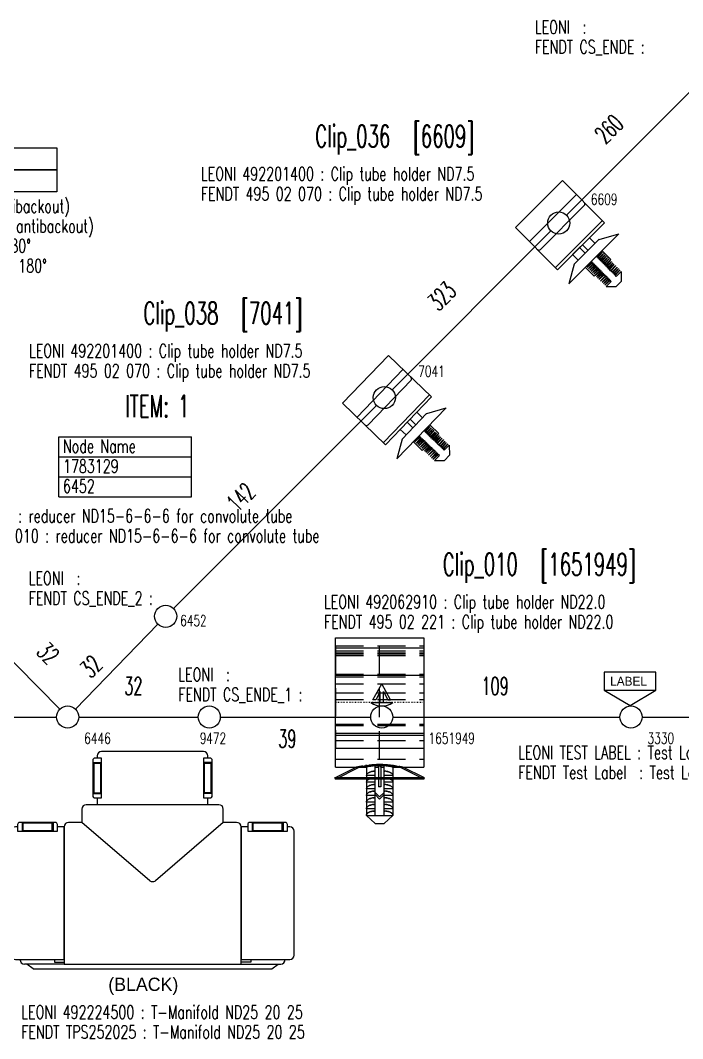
# Model space of a CAD drawing. Header units: millimetres. Extents: x -1 to 4489, y 0 to 1364.
# Drawn here: x 3330.9 to 3480.6, y 668.8 to 898.8 of the extents above; entities that cross this region are included whole.
import ezdxf

# ---------------------------------------------------------------- set-up
doc = ezdxf.new("R2010")
doc.units = ezdxf.units.MM
doc.linetypes.add('DOT', pattern=[0.25, 0, -0.25])
doc.linetypes.add('HIDDEN', pattern=[9.525, 6.35, -3.175])
for name, color, linetype in [('A_ACHSEN', 7, 'Continuous'), ('DEFAULT_2', 8, 'HIDDEN'), ('LAYER_0', 7, 'Continuous'), ('SYMBOLS', 7, 'Continuous')]:
    doc.layers.add(name, color=color, linetype=linetype)
doc.styles.add('HS-BUNDLE-DIMENSION', font='ROMANS.SHX', dxfattribs={"width": 0.6, "height": 4})
doc.styles.add('HS-COMP-DESCRIPTION', font='ROMANS.SHX', dxfattribs={"width": 0.6, "height": 5})
doc.styles.add('HS-MULTI-LOCATION-COMP', font='ROMANS.SHX', dxfattribs={"width": 0.7, "height": 3})
doc.styles.add('HS-NODE', font='ROMANS.SHX', dxfattribs={"width": 0.7, "height": 2.5})
doc.styles.add('HS-PART-NO', font='ROMANS.SHX', dxfattribs={"width": 0.7, "height": 3})
doc.linetypes.add('NW_19_FHW_OPEN', pattern='A,0.0001,["=",Standard,S=0.4,R=0,X=0,Y=-0.2],-0.0001,["[]",Standard,S=0.3,R=0,X=-0.05,Y=-0.15],-0.2', length=0.2002)
doc.linetypes.add('NW_6_FHW_OPEN', pattern='A,0.0001,["=",Standard,S=0.4,R=0,X=0,Y=-0.2],-0.0001,["[]",Standard,S=0.3,R=0,X=-0.05,Y=-0.15],-0.2', length=0.2002)

# ---------------------------------------------------------------- blocks, each defined once
blk = doc.blocks.new('H_FLEX_49', base_point=(80.716, 86.765))
at = {"layer": 'LAYER_0', "color": 7}
for points in [[(92.216, 111.31), (69.216, 111.31)], [(67.216, 109.31), (67.216, 101.31)], [(67.216, 108.81), (69.216, 108.81)], [(67.405, 101.98), (69.018, 101.98), (69.018, 108.59), (67.432, 108.59), (67.432, 101.98)], [(67.683, 100.81), (69.216, 100.81), (69.216, 109.81), (67.716, 109.81)], [(68.216, 110.31), (68.216, 109.81)], [(93.749, 109.81), (92.216, 109.81), (92.216, 100.81), (93.716, 100.81)], [(94.216, 108.81), (92.216, 108.81)], [(94.027, 108.63), (92.414, 108.63), (92.414, 102.02), (94, 102.02), (94, 108.63)], [(93.216, 109.81), (93.216, 110.31)], [(94.216, 101.31), (94.216, 109.31)], [(67.216, 101.81), (69.216, 101.81)], [(94.216, 101.81), (92.216, 101.81)], [(95.716, 99.303), (65.716, 99.303)], [(68.216, 100.81), (68.216, 99.305)], [(93.216, 99.305), (93.216, 100.81)], [(64.716, 98.303), (64.716, 95.302)], [(96.716, 95.302), (96.716, 98.303)], [(50.216, 94.838), (50.216, 93.305), (59.216, 93.305), (59.216, 94.805)], [(58.716, 95.305), (50.716, 95.305)], [(51.216, 95.305), (51.216, 93.305)], [(51.392, 95.116), (51.392, 93.503), (58.004, 93.503), (58.004, 95.088), (51.392, 95.088)], [(58.216, 95.305), (58.216, 93.305)], [(64.716, 95.305), (61.716, 95.305)], [(80.076, 82.105), (64.716, 95.302)], [(96.716, 95.302), (81.362, 82.11)], [(99.716, 95.305), (96.716, 95.305)], [(102.22, 94.837), (102.22, 93.304), (111.22, 93.304), (111.22, 94.804)], [(110.72, 95.304), (102.72, 95.304)], [(103.22, 95.304), (103.22, 93.304)], [(103.39, 95.115), (103.39, 93.502), (110, 93.502), (110, 95.088), (103.39, 95.088)], [(110.22, 95.304), (110.22, 93.304)], [(48.716, 93.305), (48.716, 65.305)], [(50.216, 94.305), (49.716, 94.305)], [(49.716, 64.305), (60.716, 64.305), (60.716, 94.305)], [(60.716, 94.305), (59.216, 94.305)], [(60.716, 94.305), (60.716, 63.304), (100.72, 63.304), (100.72, 94.305)], [(102.22, 94.304), (100.72, 94.304), (100.72, 64.304), (111.72, 64.304)], [(111.72, 94.304), (111.22, 94.304)], [(112.72, 65.304), (112.72, 93.304)], [(80.401, 81.984), (81.024, 81.984)], [(60.716, 63.304), (51.754, 63.304)], [(53.735, 62.224), (52.285, 63.304)], [(53.735, 62.224), (107.7, 62.224)], [(58.521, 64.305), (58.521, 63.708), (60.727, 63.708)], [(102.91, 64.305), (102.91, 63.708), (100.7, 63.708)], [(100.72, 63.304), (109.68, 63.304)], [(107.7, 62.224), (109.15, 63.304)]]:
    blk.add_lwpolyline(points, dxfattribs=at)
for centre, radius, start, end in [((69.216, 110.31), 1, 90, 180), ((92.216, 110.31), 1, 0, 90), ((67.716, 109.31), 0.5, 90, 180), ((93.716, 109.31), 0.5, 0, 90), ((67.716, 101.31), 0.5, 180, 270), ((93.716, 101.31), 0.5, 270, 0), ((65.716, 98.303), 1, 90, 180), ((95.716, 98.303), 1, 0, 90), ((50.716, 94.805), 0.5, 90, 180), ((58.716, 94.805), 0.5, 0, 90), ((61.716, 94.305), 1, 90, 180), ((99.716, 94.305), 1, 0, 90), ((102.72, 94.804), 0.5, 90, 180), ((110.72, 94.804), 0.5, 0, 90), ((49.716, 93.305), 1, 90, 180), ((111.72, 93.304), 1, 0, 90), ((80.401, 82.484), 0.5, 229.41, 270), ((81.024, 82.484), 0.5, 270, 312.05), ((49.716, 65.305), 1, 180, 270), ((111.72, 65.304), 1, 270, 0), ((51.754, 64.304), 1, 180, 270), ((109.68, 64.304), 1, 270, 0)]:
    blk.add_arc(centre, radius, start, end, dxfattribs=at)
blk = doc.blocks.new('492224500')
at = {"layer": 'SYMBOLS', "color": 7}
blk.add_blockref('H_FLEX_49', (106.68, 78.458), dxfattribs=at)
blk.add_text('(BLACK)', height=3.0003, dxfattribs=at).set_placement((96.679, 48.917))
blk = doc.blocks.new('492201400')
at = {"layer": 'SYMBOLS', "color": 7}
for points in [[(5.1, 23.932), (6.69, 25.542)], [(8.31, 25.542), (6.69, 25.542)], [(9.9, 23.932), (8.31, 25.542)], [(5.1, 23.932), (6.71, 23.932)], [(5.1, 23.472), (6.7, 23.592)], [(5.1, 23.472), (6.7, 23.472)], [(5.1, 23.032), (6.7, 23.162)], [(5.1, 23.032), (6.7, 23.032)], [(6.71, 23.932), (6.7, 23.592)], [(6.7, 23.472), (6.7, 23.162)], [(6.7, 23.032), (6.7, 22.712)], [(9.9, 23.932), (8.29, 23.932)], [(8.29, 23.932), (8.3, 23.592)], [(9.9, 23.472), (8.3, 23.592)], [(9.9, 23.472), (8.3, 23.472)], [(8.3, 23.472), (8.3, 23.162)], [(9.9, 23.032), (8.3, 23.162)], [(9.9, 23.032), (8.3, 23.032)], [(8.3, 23.032), (8.3, 22.712)], [(5.1, 22.592), (6.7, 22.712)], [(5.1, 22.592), (6.7, 22.592)], [(5.1, 22.112), (6.7, 22.232)], [(5.1, 22.112), (6.7, 22.112)], [(5.1, 21.622), (6.7, 21.742)], [(5.1, 21.622), (6.7, 21.622)], [(5.1, 21.202), (6.7, 21.332)], [(5.1, 21.202), (6.7, 21.202)], [(5.1, 21.202), (6.7, 21.202)], [(5.1, 20.792), (6.7, 20.922)], [(5.1, 20.792), (6.7, 20.792)], [(6.7, 22.592), (6.7, 22.232)], [(6.7, 22.112), (6.7, 21.742)], [(6.7, 21.622), (6.7, 21.332)], [(6.7, 21.202), (6.7, 20.922)], [(6.7, 20.792), (6.7, 20.522)], [(9.9, 22.592), (8.3, 22.712)], [(9.9, 22.592), (8.3, 22.592)], [(8.3, 22.592), (8.3, 22.232)], [(9.9, 22.112), (8.3, 22.232)], [(9.9, 22.112), (8.3, 22.112)], [(8.3, 22.112), (8.3, 21.742)], [(9.9, 21.622), (8.3, 21.742)], [(9.9, 21.622), (8.3, 21.622)], [(8.3, 21.622), (8.3, 21.332)], [(9.9, 21.202), (8.3, 21.332)], [(9.9, 21.202), (8.3, 21.202)], [(9.9, 21.202), (8.3, 21.202)], [(8.3, 21.202), (8.3, 20.922)], [(9.9, 20.792), (8.3, 20.922)], [(9.9, 20.792), (8.3, 20.792)], [(8.3, 20.792), (8.3, 20.522)], [(5.09, 20.382), (4.82, 20.382), (4.82, 17.712)], [(5.1, 20.392), (6.7, 20.522)], [(5.1, 20.392), (6.7, 20.392)], [(5.1, 19.952), (6.7, 20.082)], [(5.1, 19.952), (6.7, 19.952)], [(5.1, 19.542), (6.7, 19.662)], [(5.1, 19.542), (6.7, 19.542)], [(5.1, 19.082), (6.7, 19.212)], [(5.1, 19.082), (6.7, 19.082)], [(5.1, 18.682), (6.7, 18.812)], [(5.1, 18.682), (6.7, 18.682)], [(6.7, 20.392), (6.7, 20.082)], [(6.7, 19.952), (6.7, 19.662)], [(6.7, 19.542), (6.7, 19.212)], [(6.7, 19.082), (6.7, 18.812)], [(6.7, 18.382), (6.7, 18.682)], [(9.9, 20.392), (8.3, 20.522)], [(9.9, 20.392), (8.3, 20.392)], [(8.3, 20.392), (8.3, 20.082)], [(9.9, 19.952), (8.3, 20.082)], [(9.9, 19.952), (8.3, 19.952)], [(8.3, 19.952), (8.3, 19.662)], [(9.9, 19.542), (8.3, 19.662)], [(9.9, 19.542), (8.3, 19.542)], [(8.3, 19.542), (8.3, 19.212)], [(9.9, 19.082), (8.3, 19.212)], [(9.9, 19.082), (8.3, 19.082)], [(8.3, 19.082), (8.3, 18.812)], [(9.9, 18.682), (8.3, 18.812)], [(9.9, 18.682), (8.3, 18.682)], [(8.3, 18.382), (8.3, 18.682)], [(9.9, 20.382), (10.17, 20.382), (10.17, 17.712)], [(-0.5, 17.552), (15.5, 17.552)], [(3.49, 15.322), (-0.5, 17.552)], [(4.82, 17.712), (4.82, 17.552)], [(5.1, 18.262), (6.7, 18.382)], [(5.1, 18.262), (6.7, 18.262)], [(5.1, 17.822), (6.7, 17.942)], [(5.1, 17.822), (6.7, 17.822)], [(6.7, 17.942), (6.7, 18.262)], [(6.7, 17.822), (6.7, 17.552)], [(9.9, 18.262), (8.3, 18.382)], [(9.9, 18.262), (8.3, 18.262)], [(8.3, 17.942), (8.3, 18.262)], [(9.9, 17.822), (8.3, 17.942)], [(9.9, 17.822), (8.3, 17.822)], [(8.3, 17.822), (8.3, 17.552)], [(10.17, 17.712), (10.17, 17.552)], [(11.5, 15.292), (15.5, 17.552)], [(3.5, 15.292), (11.5, 15.292)], [(3.5, 15.292), (11.5, 15.292)], [(4.8, 15.292), (4.8, 13.501)], [(7.03, 15.292), (7.03, 13.501)], [(7.96, 15.292), (7.96, 13.501)], [(10.19, 15.292), (10.19, 13.501)], [(0, 0), (15, 0), (15, 13.5), (0, 13.5), (0, 0)], [(0, 12.836), (15, 12.836)], [(4.8, 13.501), (10.19, 13.501)], [(0.5, 7.523), (14.5, 7.523)], [(0.08, 4.535), (15, 4.535)]]:
    blk.add_lwpolyline(points, dxfattribs=at)
for centre, start, end in [((0.5, 7.023), 90, 180), ((14.5, 7.023), 0, 90)]:
    blk.add_arc(centre, 0.5, start, end, dxfattribs=at)
blk = doc.blocks.new('HSDblock_4083802863')
at = {"layer": 'LAYER_0', "color": 7}
for points in [[(-5.8712, 7.5556), (-5.8712, 3.4916), (5.868, 3.4916), (5.868, 7.5556), (-5.8712, 7.5556)], [(-5.8712, 3.4916), (0, 0), (5.868, 3.4916)]]:
    blk.add_lwpolyline(points, dxfattribs=at)
blk.add_text('LABEL', height=2.00004, dxfattribs=at).set_placement((-4.4932, 4.5116))
blk = doc.blocks.new('A$C6A760831')
at = {"color": 7, "linetype": 'Continuous'}
for p, q in [((0.13, 17), (0.13, 41.9)), ((20.13, 41.9), (20.13, 17)), ((0.13, 39.7), (20.13, 39.7)), ((0.13, 33.5), (20.13, 33.5)), ((0.13, 17), (20.13, 17)), ((7.13, 10), (7.13, 1.8)), ((7.15, 9.42), (7.13, 9.3)), ((9.13, 9.3), (7.13, 9.3)), ((7.19, 9.54), (7.15, 9.42)), ((7.26, 9.65), (7.19, 9.54)), ((7.36, 9.76), (7.26, 9.65)), ((7.47, 9.86), (7.36, 9.76)), ((7.61, 9.95), (7.47, 9.86)), ((7.71, 10), (7.61, 9.95)), ((9.13, 1.8), (9.13, 10)), ((9.88, 10), (9.88, 8.3)), ((10.38, 10), (10.38, 8.3)), ((11.13, 1.8), (11.13, 10)), ((13.13, 9.3), (11.13, 9.3)), ((12.66, 9.95), (12.56, 10)), ((12.79, 9.86), (12.66, 9.95)), ((12.91, 9.76), (12.79, 9.86)), ((13.01, 9.65), (12.91, 9.76)), ((13.08, 9.54), (13.01, 9.65)), ((13.12, 9.42), (13.08, 9.54)), ((13.13, 9.3), (13.12, 9.42)), ((13.13, 10), (13.13, 1.8)), ((7.15, 7.92), (7.13, 7.8)), ((9.13, 7.8), (7.13, 7.8)), ((7.19, 8.04), (7.15, 7.92)), ((7.26, 8.15), (7.19, 8.04)), ((7.36, 8.26), (7.26, 8.15)), ((7.47, 8.36), (7.36, 8.26)), ((7.61, 8.45), (7.47, 8.36)), ((7.61, 6.95), (7.47, 6.86)), ((7.77, 8.53), (7.61, 8.45)), ((7.77, 7.03), (7.61, 6.95)), ((7.94, 8.6), (7.77, 8.53)), ((7.94, 7.1), (7.77, 7.03)), ((8.12, 8.66), (7.94, 8.6)), ((8.12, 7.16), (7.94, 7.1)), ((8.31, 8.71), (8.12, 8.66)), ((8.31, 7.21), (8.12, 7.16)), ((8.51, 8.75), (8.31, 8.71)), ((8.51, 7.25), (8.31, 7.21)), ((8.72, 8.78), (8.51, 8.75)), ((8.72, 7.28), (8.51, 7.25)), ((8.92, 8.79), (8.72, 8.78)), ((8.92, 7.29), (8.72, 7.28)), ((9.13, 8.8), (8.92, 8.79)), ((9.13, 7.3), (8.92, 7.29)), ((9.13, 7), (10.13, 6)), ((10.38, 8.3), (9.88, 8.3)), ((10.13, 6), (11.13, 7)), ((11.34, 8.79), (11.13, 8.8)), ((13.13, 7.8), (11.13, 7.8)), ((11.34, 7.29), (11.13, 7.3)), ((11.55, 8.78), (11.34, 8.79)), ((11.55, 7.28), (11.34, 7.29)), ((11.76, 8.75), (11.55, 8.78)), ((11.76, 7.25), (11.55, 7.28)), ((11.95, 8.71), (11.76, 8.75)), ((11.95, 7.21), (11.76, 7.25)), ((12.15, 8.66), (11.95, 8.71)), ((12.15, 7.16), (11.95, 7.21)), ((12.33, 8.6), (12.15, 8.66)), ((12.33, 7.1), (12.15, 7.16)), ((12.5, 8.53), (12.33, 8.6)), ((12.5, 7.03), (12.33, 7.1)), ((12.66, 8.45), (12.5, 8.53)), ((12.66, 6.95), (12.5, 7.03)), ((12.79, 8.36), (12.66, 8.45)), ((12.79, 6.86), (12.66, 6.95)), ((12.91, 8.26), (12.79, 8.36)), ((13.01, 8.15), (12.91, 8.26)), ((13.08, 8.04), (13.01, 8.15)), ((13.12, 7.92), (13.08, 8.04)), ((13.13, 7.8), (13.12, 7.92)), ((7.15, 6.42), (7.13, 6.3)), ((9.13, 6.3), (7.13, 6.3)), ((7.15, 4.92), (7.13, 4.8)), ((9.13, 4.8), (7.13, 4.8)), ((7.19, 6.54), (7.15, 6.42)), ((7.19, 5.04), (7.15, 4.92)), ((7.26, 6.65), (7.19, 6.54)), ((7.26, 5.15), (7.19, 5.04)), ((7.36, 6.76), (7.26, 6.65)), ((7.36, 5.26), (7.26, 5.15)), ((7.47, 6.86), (7.36, 6.76)), ((7.47, 5.36), (7.36, 5.26)), ((7.61, 5.45), (7.47, 5.36)), ((7.77, 5.53), (7.61, 5.45)), ((7.94, 5.6), (7.77, 5.53)), ((8.12, 5.66), (7.94, 5.6)), ((8.31, 5.71), (8.12, 5.66)), ((8.51, 5.75), (8.31, 5.71)), ((8.72, 5.78), (8.51, 5.75)), ((8.92, 5.79), (8.72, 5.78)), ((9.13, 5.8), (8.92, 5.79)), ((10.13, 5.5), (9.13, 6.5)), ((11.13, 6.5), (10.13, 5.5)), ((13.13, 6.3), (11.13, 6.3)), ((11.34, 5.79), (11.13, 5.8)), ((13.13, 4.8), (11.13, 4.8)), ((11.55, 5.78), (11.34, 5.79)), ((11.76, 5.75), (11.55, 5.78)), ((11.95, 5.71), (11.76, 5.75)), ((12.15, 5.66), (11.95, 5.71)), ((12.33, 5.6), (12.15, 5.66)), ((12.5, 5.53), (12.33, 5.6)), ((12.66, 5.45), (12.5, 5.53)), ((12.79, 5.36), (12.66, 5.45)), ((12.91, 6.76), (12.79, 6.86)), ((12.91, 5.26), (12.79, 5.36)), ((13.01, 6.65), (12.91, 6.76)), ((13.01, 5.15), (12.91, 5.26)), ((13.08, 6.54), (13.01, 6.65)), ((13.08, 5.04), (13.01, 5.15)), ((13.12, 6.42), (13.08, 6.54)), ((13.12, 4.92), (13.08, 5.04)), ((13.13, 6.3), (13.12, 6.42)), ((13.13, 4.8), (13.12, 4.92)), ((7.15, 3.42), (7.13, 3.3)), ((9.13, 3.3), (7.13, 3.3)), ((7.19, 3.54), (7.15, 3.42)), ((7.26, 3.65), (7.19, 3.54)), ((7.36, 3.76), (7.26, 3.65)), ((7.47, 3.86), (7.36, 3.76)), ((7.47, 2.36), (7.36, 2.26)), ((7.61, 3.95), (7.47, 3.86)), ((7.61, 2.45), (7.47, 2.36)), ((7.77, 4.03), (7.61, 3.95)), ((7.77, 2.53), (7.61, 2.45)), ((7.94, 4.1), (7.77, 4.03)), ((7.94, 2.6), (7.77, 2.53)), ((8.12, 4.16), (7.94, 4.1)), ((8.12, 2.66), (7.94, 2.6)), ((8.31, 4.21), (8.12, 4.16)), ((8.31, 2.71), (8.12, 2.66)), ((8.51, 4.25), (8.31, 4.21)), ((8.51, 2.75), (8.31, 2.71)), ((8.72, 4.28), (8.51, 4.25)), ((8.72, 2.78), (8.51, 2.75)), ((8.92, 4.29), (8.72, 4.28)), ((8.92, 2.79), (8.72, 2.78)), ((9.13, 4.3), (8.92, 4.29)), ((9.13, 2.8), (8.92, 2.79)), ((11.34, 4.29), (11.13, 4.3)), ((13.13, 3.3), (11.13, 3.3)), ((11.34, 2.79), (11.13, 2.8)), ((11.55, 4.28), (11.34, 4.29)), ((11.55, 2.78), (11.34, 2.79)), ((11.76, 4.25), (11.55, 4.28)), ((11.76, 2.75), (11.55, 2.78)), ((11.95, 4.21), (11.76, 4.25)), ((11.95, 2.71), (11.76, 2.75)), ((12.15, 4.16), (11.95, 4.21)), ((12.15, 2.66), (11.95, 2.71)), ((12.33, 4.1), (12.15, 4.16)), ((12.33, 2.6), (12.15, 2.66)), ((12.5, 4.03), (12.33, 4.1)), ((12.5, 2.53), (12.33, 2.6)), ((12.66, 3.95), (12.5, 4.03)), ((12.66, 2.45), (12.5, 2.53)), ((12.79, 3.86), (12.66, 3.95)), ((12.79, 2.36), (12.66, 2.45)), ((12.91, 3.76), (12.79, 3.86)), ((12.91, 2.26), (12.79, 2.36)), ((13.01, 3.65), (12.91, 3.76)), ((13.08, 3.54), (13.01, 3.65)), ((13.12, 3.42), (13.08, 3.54)), ((13.13, 3.3), (13.12, 3.42)), ((7.15, 1.92), (7.13, 1.8)), ((7.13, 1.8), (13.13, 1.8)), ((7.19, 2.04), (7.15, 1.92)), ((7.26, 2.15), (7.19, 2.04)), ((7.36, 2.26), (7.26, 2.15)), ((13.01, 2.15), (12.91, 2.26)), ((13.08, 2.04), (13.01, 2.15)), ((13.12, 1.92), (13.08, 2.04)), ((13.13, 1.8), (13.12, 1.92))]:
    blk.add_line(p, q, dxfattribs=at)
at = {"color": 9, "linetype": 'Continuous'}
for p, q in [((0.13, 20.4), (20.13, 20.4)), ((0.13, 19.96), (20.13, 19.96))]:
    blk.add_line(p, q, dxfattribs=at)
at = {"layer": 'A_ACHSEN', "color": 7, "linetype": 'Continuous'}
for p, q in [((0.13, 41.9), (20.13, 41.9)), ((0.13, 12.7), (0.13, 17)), ((20.13, 17), (20.13, 12.7)), ((0, 10.27), (4.86, 12.7)), ((0.13, 12.7), (4.86, 12.7)), ((4.86, 12.7), (4.89, 12.7)), ((4.89, 12.7), (4.95, 12.72)), ((4.95, 12.72), (5.2, 12.77)), ((5.2, 12.77), (5.37, 12.8)), ((5.37, 12.8), (5.58, 12.84)), ((5.58, 12.84), (5.81, 12.88)), ((5.81, 12.88), (6.07, 12.93)), ((6.07, 12.93), (6.35, 12.97)), ((6.35, 12.97), (6.65, 13.02)), ((6.65, 13.02), (6.97, 13.07)), ((6.97, 13.07), (7.31, 13.11)), ((7.31, 13.11), (7.66, 13.15)), ((7.66, 13.15), (8.02, 13.19)), ((8.02, 13.19), (8.39, 13.22)), ((8.39, 13.22), (8.75, 13.24)), ((8.75, 13.24), (9.1, 13.26)), ((9.1, 13.26), (9.45, 13.28)), ((9.45, 13.28), (9.79, 13.28)), ((9.79, 13.28), (10.13, 13.29)), ((10.13, 13.29), (10.47, 13.28)), ((10.47, 13.28), (10.82, 13.28)), ((10.82, 13.28), (11.16, 13.26)), ((11.16, 13.26), (11.52, 13.24)), ((11.52, 13.24), (11.88, 13.22)), ((11.88, 13.22), (12.25, 13.19)), ((12.25, 13.19), (12.61, 13.15)), ((12.61, 13.15), (12.96, 13.11)), ((12.96, 13.11), (13.3, 13.07)), ((13.3, 13.07), (13.62, 13.02)), ((13.62, 13.02), (13.92, 12.97)), ((13.92, 12.97), (14.2, 12.93)), ((14.2, 12.93), (14.46, 12.88)), ((14.46, 12.88), (14.69, 12.84)), ((14.69, 12.84), (14.9, 12.8)), ((14.9, 12.8), (15.07, 12.77)), ((15.07, 12.77), (15.32, 12.72)), ((15.32, 12.72), (15.38, 12.7)), ((15.38, 12.7), (15.4, 12.7)), ((15.4, 12.7), (20.13, 12.7)), ((20.27, 10.27), (15.4, 12.7)), ((20.27, 10.27), (0, 10.27)), ((0.13, 10), (0, 10.27)), ((20.13, 10), (0.13, 10)), ((20.13, 10), (20.27, 10.27)), ((9.13, 0), (7.13, 1.8)), ((11.13, 0), (13.13, 1.8)), ((9.13, 0), (11.13, 0))]:
    blk.add_line(p, q, dxfattribs=at)
at = {"layer": 'A_ACHSEN', "color": 8, "linetype": 'HIDDEN'}
for p, q in [((0.13, 40.1), (20.13, 40.1)), ((0.13, 40.1), (0.13, 17)), ((20.13, 40.1), (20.13, 17)), ((0.13, 39), (20.13, 39)), ((0.13, 33.73), (20.13, 33.73)), ((0.13, 31.5), (20.13, 31.5)), ((0.13, 29.5), (20.13, 29.5)), ((0.13, 28), (20.13, 28)), ((0.13, 10), (5.53, 12.7)), ((4.89, 12.7), (4.86, 12.7)), ((4.95, 12.72), (4.89, 12.7)), ((5.2, 12.77), (5.06, 12.74)), ((5.37, 12.8), (5.2, 12.77)), ((5.58, 12.84), (5.37, 12.8)), ((5.53, 12.7), (7.13, 12.7)), ((5.55, 12.7), (5.53, 12.7)), ((5.55, 12.7), (5.59, 12.71)), ((5.59, 12.71), (5.55, 12.7)), ((5.81, 12.88), (5.58, 12.84)), ((5.74, 12.74), (5.59, 12.71)), ((5.66, 12.72), (5.83, 12.76)), ((6.07, 12.93), (5.81, 12.88)), ((5.83, 12.76), (6.03, 12.79)), ((6.03, 12.79), (6.25, 12.83)), ((6.35, 12.97), (6.07, 12.93)), ((6.49, 12.87), (6.25, 12.83)), ((6.37, 12.85), (6.49, 12.87)), ((6.74, 12.91), (6.49, 12.87)), ((6.61, 12.89), (6.49, 12.87)), ((6.61, 12.89), (6.74, 12.91)), ((6.65, 13.02), (6.65, 13.02)), ((6.87, 12.93), (6.74, 12.91)), ((6.74, 12.91), (6.87, 12.93)), ((7, 12.94), (6.87, 12.93)), ((6.87, 12.93), (7, 12.94)), ((7.31, 13.11), (6.97, 13.07)), ((6.97, 13.07), (6.97, 13.07)), ((7.14, 12.96), (7, 12.94)), ((7, 12.94), (7.14, 12.96)), ((7.13, 12.73), (7.14, 12.75)), ((7.14, 12.75), (7.13, 12.73)), ((7.13, 12.73), (7.13, 10.8)), ((7.28, 12.98), (7.14, 12.96)), ((7.14, 12.96), (7.28, 12.98)), ((7.14, 12.75), (7.17, 12.77)), ((7.17, 12.77), (7.14, 12.75)), ((7.17, 12.77), (7.22, 12.78)), ((7.22, 12.78), (7.17, 12.77)), ((7.22, 12.78), (7.28, 12.8)), ((7.28, 12.8), (7.22, 12.78)), ((7.43, 13), (7.28, 12.98)), ((7.28, 12.98), (7.43, 13)), ((7.28, 12.8), (7.36, 12.83)), ((7.36, 12.83), (7.28, 12.8)), ((7.36, 12.83), (7.45, 12.85)), ((7.45, 12.85), (7.36, 12.83)), ((12.84, 13), (7.43, 13)), ((7.45, 12.85), (7.57, 12.87)), ((7.57, 12.87), (7.45, 12.85)), ((7.57, 12.87), (7.69, 12.9)), ((7.69, 12.9), (7.57, 12.87)), ((8.02, 13.19), (7.66, 13.15)), ((7.69, 12.9), (7.83, 12.92)), ((7.83, 12.92), (7.69, 12.9)), ((7.83, 12.92), (7.98, 12.94)), ((7.98, 12.94), (7.83, 12.92)), ((7.98, 12.94), (8.14, 12.96)), ((8.14, 12.96), (7.98, 12.94)), ((8.39, 13.22), (8.02, 13.19)), ((8.14, 12.96), (8.31, 12.98)), ((8.31, 12.98), (8.14, 12.96)), ((8.31, 12.98), (8.48, 12.99)), ((8.48, 12.99), (8.31, 12.98)), ((8.75, 13.24), (8.39, 13.22)), ((8.48, 12.99), (8.67, 13)), ((8.67, 13), (8.48, 12.99)), ((9.1, 13.26), (8.75, 13.24)), ((9.45, 13.28), (9.1, 13.26)), ((9.13, 12.7), (9.13, 13)), ((9.13, 12.7), (9.88, 12.7)), ((9.79, 13.28), (9.45, 13.28)), ((10.13, 13.29), (9.79, 13.28)), ((9.88, 12.7), (9.88, 13)), ((10.47, 13.28), (10.13, 13.29)), ((10.38, 12.7), (10.38, 13)), ((10.38, 12.7), (11.13, 12.7)), ((10.82, 13.28), (10.47, 13.28)), ((11.16, 13.26), (10.82, 13.28)), ((11.13, 12.7), (11.13, 13)), ((11.52, 13.24), (11.16, 13.26)), ((11.88, 13.22), (11.52, 13.24)), ((11.78, 12.99), (11.6, 13)), ((11.6, 13), (11.78, 12.99)), ((11.96, 12.98), (11.78, 12.99)), ((11.78, 12.99), (11.96, 12.98)), ((12.25, 13.19), (11.88, 13.22)), ((12.13, 12.96), (11.96, 12.98)), ((11.96, 12.98), (12.13, 12.96)), ((12.29, 12.94), (12.13, 12.96)), ((12.13, 12.96), (12.29, 12.94)), ((12.61, 13.15), (12.25, 13.19)), ((12.44, 12.92), (12.29, 12.94)), ((12.29, 12.94), (12.44, 12.92)), ((12.58, 12.9), (12.44, 12.92)), ((12.44, 12.92), (12.58, 12.9)), ((12.7, 12.87), (12.58, 12.9)), ((12.58, 12.9), (12.7, 12.87)), ((12.96, 13.11), (12.61, 13.15)), ((12.81, 12.85), (12.7, 12.87)), ((12.7, 12.87), (12.81, 12.85)), ((12.91, 12.83), (12.81, 12.85)), ((12.81, 12.85), (12.91, 12.83)), ((12.99, 12.98), (12.84, 13)), ((12.84, 13), (12.99, 12.98)), ((12.99, 12.8), (12.91, 12.83)), ((12.91, 12.83), (12.99, 12.8)), ((13.3, 13.07), (12.96, 13.11)), ((13.13, 12.96), (12.99, 12.98)), ((12.99, 12.98), (13.13, 12.96)), ((13.05, 12.78), (12.99, 12.8)), ((12.99, 12.8), (13.05, 12.78)), ((13.1, 12.77), (13.05, 12.78)), ((13.05, 12.78), (13.1, 12.77)), ((13.12, 12.75), (13.1, 12.77)), ((13.1, 12.77), (13.12, 12.75)), ((13.13, 12.73), (13.12, 12.75)), ((13.12, 12.75), (13.13, 12.73)), ((13.27, 12.94), (13.13, 12.96)), ((13.13, 12.96), (13.27, 12.94)), ((13.13, 12.73), (13.13, 10.8)), ((13.13, 12.7), (14.73, 12.7)), ((13.27, 12.94), (13.4, 12.93)), ((13.62, 13.02), (13.3, 13.07)), ((13.53, 12.91), (13.4, 12.93)), ((13.4, 12.93), (13.53, 12.91)), ((13.78, 12.87), (13.53, 12.91)), ((13.66, 12.89), (13.53, 12.91)), ((13.92, 12.97), (13.62, 13.02)), ((13.66, 12.89), (13.78, 12.87)), ((14.01, 12.83), (13.78, 12.87)), ((13.9, 12.85), (14.02, 12.83)), ((14.24, 12.79), (14.01, 12.83)), ((14.13, 12.81), (14.24, 12.79)), ((14.2, 12.93), (14.2, 12.93)), ((14.24, 12.79), (14.44, 12.76)), ((14.61, 12.72), (14.44, 12.76)), ((14.69, 12.84), (14.46, 12.88)), ((14.46, 12.88), (14.46, 12.88)), ((14.68, 12.71), (14.53, 12.74)), ((14.61, 12.72), (14.68, 12.71)), ((14.68, 12.71), (14.72, 12.7)), ((14.9, 12.8), (14.69, 12.84)), ((14.73, 12.7), (14.72, 12.7)), ((20.13, 10), (14.73, 12.7)), ((15.07, 12.77), (14.9, 12.8)), ((15.32, 12.72), (15.21, 12.74)), ((15.38, 12.7), (15.32, 12.72)), ((15.4, 12.7), (15.38, 12.7))]:
    blk.add_line(p, q, dxfattribs=at)
at = {"layer": 'DEFAULT_2', "color": 8, "linetype": 'HIDDEN'}
for p, q in [((10.13, 14.5), (10.13, 40.1)), ((0.13, 38.57), (20.13, 38.57)), ((0.13, 38.29), (20.13, 38.29)), ((0.13, 37.91), (20.13, 37.91)), ((0.13, 33.13), (20.13, 33.13)), ((0.13, 22.42), (20.13, 22.42)), ((0.13, 22.1), (20.13, 22.1)), ((0.13, 18.7), (20.13, 18.7)), ((0.13, 14.5), (20.13, 14.5)), ((7.13, 12.73), (7.13, 10)), ((7.61, 11.45), (7.77, 11.53)), ((7.77, 11.53), (7.61, 11.45)), ((7.77, 11.53), (7.94, 11.6)), ((7.94, 11.6), (7.77, 11.53)), ((7.94, 11.6), (8.12, 11.66)), ((8.12, 11.66), (7.94, 11.6)), ((8.12, 11.66), (8.31, 11.71)), ((8.31, 11.71), (8.12, 11.66)), ((8.51, 11.75), (8.31, 11.71)), ((8.72, 11.78), (8.51, 11.75)), ((8.51, 11.75), (8.72, 11.78)), ((8.92, 11.79), (8.72, 11.78)), ((8.72, 11.78), (8.92, 11.79)), ((9.13, 11.8), (8.92, 11.79)), ((8.92, 11.79), (9.13, 11.8)), ((9.13, 10), (9.13, 13)), ((9.88, 13), (10.38, 13)), ((9.88, 13), (9.88, 10)), ((10.38, 13), (10.38, 10)), ((11.13, 10), (11.13, 13)), ((11.13, 11.8), (11.34, 11.79)), ((11.34, 11.79), (11.13, 11.8)), ((11.55, 11.78), (11.34, 11.79)), ((11.76, 11.75), (11.55, 11.78)), ((11.55, 11.78), (11.76, 11.75)), ((11.95, 11.71), (11.76, 11.75)), ((11.76, 11.75), (11.95, 11.71)), ((12.15, 11.66), (11.95, 11.71)), ((11.95, 11.71), (12.15, 11.66)), ((12.33, 11.6), (12.15, 11.66)), ((12.15, 11.66), (12.33, 11.6)), ((12.5, 11.53), (12.33, 11.6)), ((12.33, 11.6), (12.5, 11.53)), ((12.66, 11.45), (12.5, 11.53)), ((12.5, 11.53), (12.66, 11.45)), ((13.13, 12.73), (13.13, 10)), ((7.13, 10.8), (7.15, 10.92)), ((7.15, 10.92), (7.13, 10.8)), ((9.13, 10.8), (7.13, 10.8)), ((7.13, 9.3), (7.15, 9.42)), ((7.19, 11.04), (7.15, 10.92)), ((7.26, 11.15), (7.19, 11.04)), ((7.19, 11.04), (7.26, 11.15)), ((7.19, 9.54), (7.26, 9.65)), ((7.36, 11.26), (7.26, 11.15)), ((7.26, 11.15), (7.36, 11.26)), ((7.26, 9.65), (7.36, 9.76)), ((7.47, 11.36), (7.36, 11.26)), ((7.36, 11.26), (7.47, 11.36)), ((7.36, 9.76), (7.47, 9.86)), ((7.47, 11.36), (7.61, 11.45)), ((7.61, 9.95), (7.77, 10.03)), ((7.77, 10.03), (7.71, 10)), ((7.77, 10.03), (7.94, 10.1)), ((7.94, 10.1), (7.77, 10.03)), ((7.94, 10.1), (8.12, 10.16)), ((8.12, 10.16), (7.94, 10.1)), ((8.12, 10.16), (8.31, 10.21)), ((8.31, 10.21), (8.12, 10.16)), ((8.51, 10.25), (8.31, 10.21)), ((8.72, 10.28), (8.51, 10.25)), ((8.51, 10.25), (8.72, 10.28)), ((8.92, 10.29), (8.72, 10.28)), ((8.72, 10.28), (8.92, 10.29)), ((9.13, 10.3), (8.92, 10.29)), ((8.92, 10.29), (9.13, 10.3)), ((13.13, 10.8), (11.13, 10.8)), ((11.13, 10.3), (11.34, 10.29)), ((11.34, 10.29), (11.13, 10.3)), ((11.55, 10.28), (11.34, 10.29)), ((11.76, 10.25), (11.55, 10.28)), ((11.55, 10.28), (11.76, 10.25)), ((11.95, 10.21), (11.76, 10.25)), ((11.76, 10.25), (11.95, 10.21)), ((12.15, 10.16), (11.95, 10.21)), ((11.95, 10.21), (12.15, 10.16)), ((12.33, 10.1), (12.15, 10.16)), ((12.15, 10.16), (12.33, 10.1)), ((12.5, 10.03), (12.33, 10.1)), ((12.33, 10.1), (12.5, 10.03)), ((12.56, 10), (12.5, 10.03)), ((12.5, 10.03), (12.66, 9.95)), ((12.79, 11.36), (12.66, 11.45)), ((12.91, 11.26), (12.79, 11.36)), ((12.79, 11.36), (12.91, 11.26)), ((12.79, 9.86), (12.91, 9.76)), ((13.01, 11.15), (12.91, 11.26)), ((12.91, 11.26), (13.01, 11.15)), ((12.91, 9.76), (13.01, 9.65)), ((13.08, 11.04), (13.01, 11.15)), ((13.01, 11.15), (13.08, 11.04)), ((13.01, 9.65), (13.08, 9.54)), ((13.12, 10.92), (13.08, 11.04)), ((13.08, 11.04), (13.12, 10.92)), ((13.08, 9.54), (13.12, 9.42)), ((13.13, 10.8), (13.12, 10.92)), ((13.12, 10.92), (13.13, 10.8)), ((13.12, 9.42), (13.13, 9.3)), ((7.13, 7.8), (7.15, 7.92)), ((7.19, 8.04), (7.26, 8.15)), ((7.26, 8.15), (7.36, 8.26)), ((7.36, 8.26), (7.47, 8.36)), ((7.61, 8.45), (7.77, 8.53)), ((7.61, 6.95), (7.77, 7.03)), ((7.77, 8.53), (7.94, 8.6)), ((7.77, 7.03), (7.94, 7.1)), ((7.94, 8.6), (8.12, 8.66)), ((7.94, 7.1), (8.12, 7.16)), ((8.12, 8.66), (8.31, 8.71)), ((8.12, 7.16), (8.31, 7.21)), ((8.51, 8.75), (8.72, 8.78)), ((8.51, 7.25), (8.72, 7.28)), ((8.72, 8.78), (8.92, 8.79)), ((8.72, 7.28), (8.92, 7.29)), ((8.92, 8.79), (9.13, 8.8)), ((8.92, 7.29), (9.13, 7.3)), ((11.13, 8.8), (11.34, 8.79)), ((11.13, 7.3), (11.34, 7.29)), ((11.55, 8.78), (11.76, 8.75)), ((11.55, 7.28), (11.76, 7.25)), ((11.76, 8.75), (11.95, 8.71)), ((11.76, 7.25), (11.95, 7.21)), ((11.95, 8.71), (12.15, 8.66)), ((11.95, 7.21), (12.15, 7.16)), ((12.15, 8.66), (12.33, 8.6)), ((12.15, 7.16), (12.33, 7.1)), ((12.33, 8.6), (12.5, 8.53)), ((12.33, 7.1), (12.5, 7.03)), ((12.5, 8.53), (12.66, 8.45)), ((12.5, 7.03), (12.66, 6.95)), ((12.79, 8.36), (12.91, 8.26)), ((12.91, 8.26), (13.01, 8.15)), ((13.01, 8.15), (13.08, 8.04)), ((13.08, 8.04), (13.12, 7.92)), ((13.12, 7.92), (13.13, 7.8)), ((7.13, 6.3), (7.15, 6.42)), ((7.13, 4.8), (7.15, 4.92)), ((7.19, 6.54), (7.26, 6.65)), ((7.19, 5.04), (7.26, 5.15)), ((7.26, 6.65), (7.36, 6.76)), ((7.26, 5.15), (7.36, 5.26)), ((7.36, 6.76), (7.47, 6.86)), ((7.36, 5.26), (7.47, 5.36)), ((7.61, 5.45), (7.77, 5.53)), ((7.77, 5.53), (7.94, 5.6)), ((7.94, 5.6), (8.12, 5.66)), ((8.12, 5.66), (8.31, 5.71)), ((8.51, 5.75), (8.72, 5.78)), ((8.72, 5.78), (8.92, 5.79)), ((8.92, 5.79), (9.13, 5.8)), ((11.13, 5.8), (11.34, 5.79)), ((11.55, 5.78), (11.76, 5.75)), ((11.76, 5.75), (11.95, 5.71)), ((11.95, 5.71), (12.15, 5.66)), ((12.15, 5.66), (12.33, 5.6)), ((12.33, 5.6), (12.5, 5.53)), ((12.5, 5.53), (12.66, 5.45)), ((12.79, 6.86), (12.91, 6.76)), ((12.79, 5.36), (12.91, 5.26)), ((12.91, 6.76), (13.01, 6.65)), ((12.91, 5.26), (13.01, 5.15)), ((13.01, 6.65), (13.08, 6.54)), ((13.01, 5.15), (13.08, 5.04)), ((13.08, 6.54), (13.12, 6.42)), ((13.08, 5.04), (13.12, 4.92)), ((13.12, 6.42), (13.13, 6.3)), ((13.12, 4.92), (13.13, 4.8)), ((7.13, 3.3), (7.15, 3.42)), ((7.19, 3.54), (7.26, 3.65)), ((7.26, 3.65), (7.36, 3.76)), ((7.36, 3.76), (7.47, 3.86)), ((7.36, 2.26), (7.47, 2.36)), ((7.61, 3.95), (7.77, 4.03)), ((7.61, 2.45), (7.77, 2.53)), ((7.77, 4.03), (7.94, 4.1)), ((7.77, 2.53), (7.94, 2.6)), ((7.94, 4.1), (8.12, 4.16)), ((7.94, 2.6), (8.12, 2.66)), ((8.12, 4.16), (8.31, 4.21)), ((8.12, 2.66), (8.31, 2.71)), ((8.51, 4.25), (8.72, 4.28)), ((8.51, 2.75), (8.72, 2.78)), ((8.72, 4.28), (8.92, 4.29)), ((8.72, 2.78), (8.92, 2.79)), ((8.92, 4.29), (9.13, 4.3)), ((8.92, 2.79), (9.13, 2.8)), ((11.13, 4.3), (11.34, 4.29)), ((11.13, 2.8), (11.34, 2.79)), ((11.55, 4.28), (11.76, 4.25)), ((11.55, 2.78), (11.76, 2.75)), ((11.76, 4.25), (11.95, 4.21)), ((11.76, 2.75), (11.95, 2.71)), ((11.95, 4.21), (12.15, 4.16)), ((11.95, 2.71), (12.15, 2.66)), ((12.15, 4.16), (12.33, 4.1)), ((12.15, 2.66), (12.33, 2.6)), ((12.33, 4.1), (12.5, 4.03)), ((12.33, 2.6), (12.5, 2.53)), ((12.5, 4.03), (12.66, 3.95)), ((12.5, 2.53), (12.66, 2.45)), ((12.79, 3.86), (12.91, 3.76)), ((12.79, 2.36), (12.91, 2.26)), ((12.91, 3.76), (13.01, 3.65)), ((13.01, 3.65), (13.08, 3.54)), ((13.08, 3.54), (13.12, 3.42)), ((13.12, 3.42), (13.13, 3.3)), ((7.13, 1.8), (7.15, 1.92)), ((7.19, 2.04), (7.26, 2.15)), ((7.26, 2.15), (7.36, 2.26)), ((12.91, 2.26), (13.01, 2.15)), ((13.01, 2.15), (13.08, 2.04)), ((13.08, 2.04), (13.12, 1.92)), ((13.12, 1.92), (13.13, 1.8))]:
    blk.add_line(p, q, dxfattribs=at)
at = {"layer": 'DEFAULT_2', "color": 8, "linetype": 'DOT'}
blk.add_line((20.13, 27.3), (0.13, 27.3), dxfattribs=at)

msp = doc.modelspace()

# ---------------------------------------------------------------- linework, layer by layer
at = {"color": 7, "linetype": 'NW_6_FHW_OPEN', "ltscale": 8}
for points in [[(3454.33, 854.79), (3486.12, 886.57)], [(3414.91, 815.37), (3450.8, 851.25)], [(3365.5, 765.95), (3411.38, 811.83)]]:
    msp.add_lwpolyline(points, dxfattribs=at)
at = {"color": 7, "linetype": 'Continuous'}
for points in [[(3256.69, 865.06), (3256.69, 870.04), (3339.09, 870.04), (3339.09, 865.06), (3256.69, 865.06)], [(3256.69, 860.08), (3256.69, 865.06), (3339.09, 865.06), (3339.09, 860.08), (3256.69, 860.08)], [(3339.6, 804.71), (3369.52, 804.71)], [(3339.6, 791.21), (3339.6, 804.71)], [(3339.6, 791.21), (3339.6, 804.71)], [(3339.6, 804.71), (3369.52, 804.71)], [(3369.52, 791.21), (3369.52, 804.71)], [(3369.52, 791.21), (3369.52, 804.71)], [(3339.6, 800.21), (3369.52, 800.21)], [(3339.6, 795.71), (3369.52, 795.71)], [(3339.6, 791.21), (3369.52, 791.21)], [(3339.6, 791.21), (3369.52, 791.21)]]:
    msp.add_lwpolyline(points, dxfattribs=at)
at = {"color": 7, "ltscale": 8}
for points in [[(3343.31, 743.23), (3361.98, 762.39)], [(3325.24, 757.9), (3339.81, 743.21)], [(3312.07, 741.44), (3339.07, 741.44)], [(3344.07, 741.44), (3371.07, 741.44)]]:
    msp.add_lwpolyline(points, dxfattribs=at)
at = {"color": 5, "linetype": 'Continuous'}
for points in [[(3412.19, 744.69), (3412.19, 747.19), (3411.19, 745.31), (3410.57, 745.31), (3412.57, 748.94)], [(3412.94, 744.69), (3412.94, 747.19), (3413.94, 745.31), (3414.57, 745.31), (3412.57, 748.94)], [(3410.07, 744.69), (3415.07, 744.69)]]:
    msp.add_lwpolyline(points, dxfattribs=at)
at = {"color": 7, "linetype": 'NW_19_FHW_OPEN', "ltscale": 8}
for points in [[(3376.07, 741.44), (3410.07, 741.44)], [(3415.07, 741.44), (3466.39, 741.44)], [(3471.39, 741.44), (3517.17, 741.44)]]:
    msp.add_lwpolyline(points, dxfattribs=at)
at = {"color": 7, "linetype": 'Continuous'}
for centre in [(3452.57, 853.02), (3413.15, 813.6), (3363.73, 764.18), (3341.57, 741.44), (3373.57, 741.44), (3412.57, 741.44), (3468.89, 741.44)]:
    msp.add_circle(centre, 2.5, dxfattribs=at)
at = {"color": 5, "linetype": 'Continuous'}
msp.add_arc((3412.57, 748.48), 4.54, 236.6015, 303.3985, dxfattribs=at)

# ---------------------------------------------------------------- block references
for p, rotation in [((3453.38, 862.64), 224.979237908202), ((3414.11, 823.12), 226.0601439776119)]:
    msp.add_blockref('492201400', p, dxfattribs=dict(rotation=rotation))
for name, p in [('A$C6A760831', (3401.95, 717.4)), ('HSDblock_4083802863', (3468.68, 744.01)), ('492224500', (3254.07, 630.64))]:
    msp.add_blockref(name, p)

# ---------------------------------------------------------------- texts
at = {"color": 200, "linetype": 'Continuous', "style": 'HS-PART-NO', "width": 0.7}
for s, p in [('LEONI  :', (3447.16, 895.8)), ('FENDT CS_ENDE :', (3447.16, 891.3)), ('LEONI 492201400 : Clip tube holder ND7.5', (3371.68, 862.64)), ('FENDT 495 02 070 : Clip tube holder ND7.5', (3371.68, 858.14)), ('LEONI 418481900 : Con 2-pol BK (integrated antibackout)', (3256.63, 855.35)), ('FENDT 0-0282080-1 : Con 2-pol BK (integrated antibackout)', (3256.63, 850.85)), ('LEONI 418512020 : Adaptor BK ND7.50 180°', (3268.48, 846.35)), ('FENDT 492-90-099 : Adaptor BK ND7.50 180°', (3268.48, 841.85)), ('LEONI 492201400 : Clip tube holder ND7.5', (3332.82, 822.66)), ('FENDT 495 02 070 : Clip tube holder ND7.5', (3332.82, 818.16)), ('LEONI 492001220 : reducer ND15-6-6-6 for convolute tube', (3303.36, 785.36)), ('FENDT 931901042010 : reducer ND15-6-6-6 for convolute tube', (3303.36, 780.86)), ('LEONI  :', (3332.75, 771.29)), ('FENDT CS_ENDE_2 :', (3332.75, 766.79)), ('LEONI 492062910 : Clip tube holder ND22.0', (3399.5, 765.94)), ('FENDT 495 02 221 : Clip tube holder ND22.0', (3399.5, 761.44)), ('LEONI  :', (3366.57, 749.53)), ('FENDT CS_ENDE_1 :', (3366.57, 745.03)), ('LEONI TEST LABEL : Test Label', (3443.39, 731.94)), ('FENDT Test Label  : Test Label', (3443.39, 727.44)), ('LEONI 492224500 : T-Manifold ND25 20 25', (3331.07, 673.29)), ('FENDT TPS252025 : T-Manifold ND25 20 25', (3331.07, 668.79))]:
    msp.add_text(s, height=3, dxfattribs=at).set_placement(p)
at = {"color": 1, "linetype": 'Continuous', "ltscale": 8, "style": 'HS-BUNDLE-DIMENSION', "width": 0.6}
for s, rotation, p in [('260', 45, (3463.16, 870.68)), ('323', 45, (3425.38, 832.9)), ('142', 45, (3379.96, 787.48)), ('32', 314.7514, (3334.26, 755.9)), ('32', 45.7447, (3346.85, 749.99))]:
    msp.add_text(s, height=4, rotation=rotation, dxfattribs=at).set_placement(p)
at = {"color": 42, "linetype": 'Continuous', "style": 'HS-COMP-DESCRIPTION', "width": 0.6}
for s, p in [('Clip_036', (3397.53, 870.14)), ('Clip_038', (3358.67, 830.16)), ('ITEM: 1', (3354.56, 809.15)), ('Clip_010', (3426.35, 773.44))]:
    msp.add_text(s, height=5, dxfattribs=at).set_placement(p)
at = {"color": 5, "linetype": 'Continuous'}
for s, height, style, width, p in [(' [6609]', 5, 'HS-COMP-DESCRIPTION', 0.6, (3417.53, 870.14)), ('6609', 2.5, 'HS-NODE', 0.7, (3459.85, 857.13)), (' [7041]', 5, 'HS-COMP-DESCRIPTION', 0.6, (3378.67, 830.16)), ('7041', 2.5, 'HS-NODE', 0.7, (3420.81, 818.3)), (' [1651949]', 5, 'HS-COMP-DESCRIPTION', 0.6, (3446.35, 773.44)), ('6452', 2.5, 'HS-NODE', 0.7, (3366.98, 761.96)), ('6446', 2.5, 'HS-NODE', 0.7, (3345.32, 735.39)), ('9472', 2.5, 'HS-NODE', 0.7, (3371.41, 735.39)), ('1651949', 2.5, 'HS-NODE', 0.7, (3423.13, 735.39)), ('3330', 2.5, 'HS-NODE', 0.7, (3472.64, 735.39))]:
    msp.add_text(s, height=height, dxfattribs=dict(at, style=style, width=width)).set_placement(p)
at = {"color": 1, "linetype": 'Continuous', "style": 'HS-MULTI-LOCATION-COMP', "width": 0.7}
msp.add_text('Node Name', height=3, dxfattribs=at).set_placement((3340.5, 801.11))
at = {"color": 0, "linetype": 'Continuous', "style": 'HS-MULTI-LOCATION-COMP', "width": 0.7}
for s, p in [('1783129 ', (3340.5, 796.61)), ('6452 ', (3340.5, 792.11))]:
    msp.add_text(s, height=3, dxfattribs=at).set_placement(p)
at = {"color": 1, "linetype": 'Continuous', "ltscale": 8, "style": 'HS-BUNDLE-DIMENSION', "width": 0.6}
for s, p in [('32', (3354.37, 746.44)), ('109', (3435.1, 746.44)), ('39', (3389.17, 734.54))]:
    msp.add_text(s, height=4, dxfattribs=at).set_placement(p)

doc.saveas('drawing.dxf')
